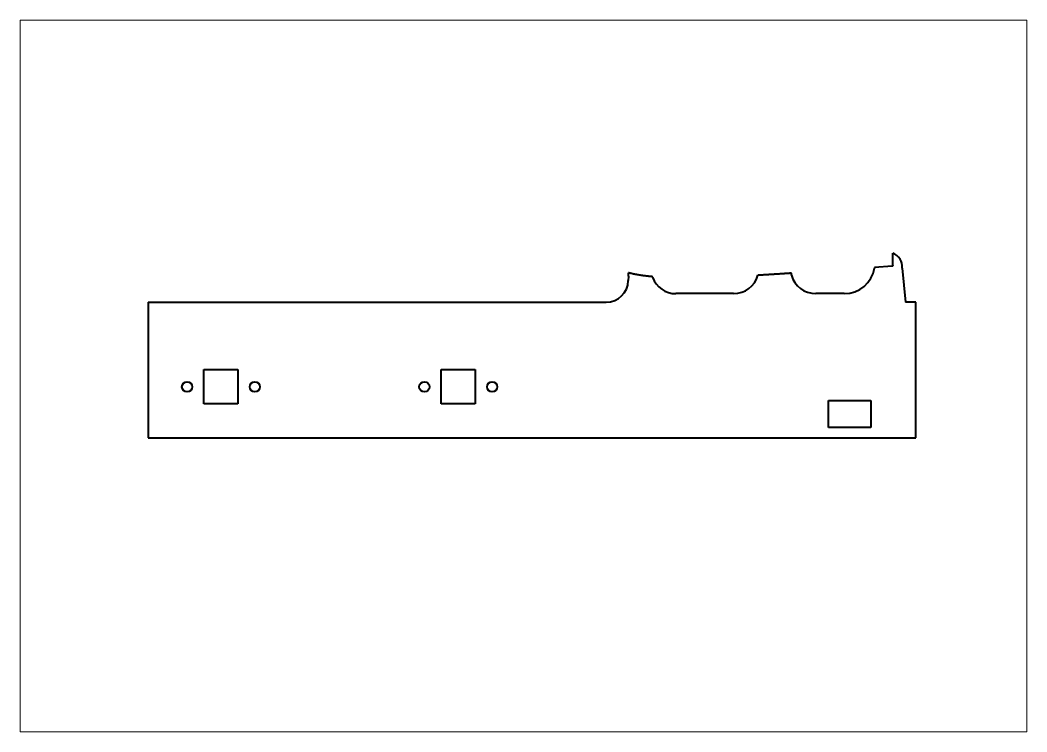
# Paper-space layout 'Sheet' of a CAD drawing. Header units: millimetres. Extents: x 0 to 594, y 0 to 420.
# The model-space entities are those that its viewports show. They can reach past a viewport. Long polylines and large blocks are cut down to what shows.
import ezdxf

# ---------------------------------------------------------------- set-up
doc = ezdxf.new("R2010")
doc.units = ezdxf.units.MM
doc.layers.add('Geometries', color=7, linetype='Continuous')

msp = doc.modelspace()

# ---------------------------------------------------------------- linework, layer by layer
at = {"layer": 'Geometries', "linetype": 'Continuous', "lineweight": 40}
for p, q in [((514.85, 275.19), (514.85, 282.41)), ((514.46, 274.79), (504.01, 274.05)), ((520.38, 273.72), (522.4, 253.59)), ((358.87, 268.62), (358.81, 266.27)), ((435.56, 269.44), (435.34, 269.43)), ((420.93, 258.59), (386.94, 258.59)), ((486.27, 258.59), (469.51, 258.59)), ((75.5, 253.59), (345.82, 253.59)), ((75.5, 253.59), (75.5, 173.59)), ((528.5, 253.59), (522.4, 253.59)), ((528.5, 173.59), (528.5, 253.59)), ((108.35, 193.64), (108.35, 213.74)), ((108.35, 213.74), (128.45, 213.74)), ((128.45, 213.74), (128.45, 193.64)), ((248.35, 213.74), (268.45, 213.74)), ((248.35, 193.64), (248.35, 213.74)), ((268.45, 213.74), (268.45, 193.64)), ((128.45, 193.64), (108.35, 193.64)), ((268.45, 193.64), (248.35, 193.64)), ((476.87, 179.59), (476.87, 195.59)), ((476.87, 195.59), (501.87, 195.59)), ((501.87, 195.59), (501.87, 179.59)), ((501.87, 179.59), (476.87, 179.59)), ((75.5, 173.59), (528.5, 173.59))]:
    msp.add_line(p, q, dxfattribs=at)
at = {"layer": 'Geometries', "linetype": 'Continuous', "lineweight": 40, "flags": 128}
for points in [[(514.85, 275.19), (514.85, 275.14), (514.84, 275.09), (514.82, 275.04), (514.8, 274.99), (514.77, 274.95), (514.73, 274.91), (514.7, 274.88), (514.66, 274.85), (514.61, 274.82), (514.56, 274.81), (514.51, 274.79), (514.46, 274.79)], [(373.24, 268.58), (372.87, 268.61), (372.51, 268.64), (372.16, 268.67), (371.81, 268.71), (371.59, 268.73), (371.38, 268.75), (371.17, 268.77), (370.96, 268.79), (370.75, 268.82), (370.56, 268.84), (370.37, 268.86), (370.18, 268.88), (369.98, 268.9), (369.78, 268.93), (369.58, 268.95), (369.25, 268.99), (368.93, 269.03), (368.62, 269.06), (368.27, 269.11), (367.93, 269.15), (367.6, 269.2), (367.27, 269.24), (366.96, 269.29), (366.65, 269.33), (366.51, 269.35), (366.38, 269.37), (366.25, 269.39), (366.12, 269.41), (365.99, 269.43), (365.87, 269.45), (365.74, 269.47), (365.61, 269.49), (365.47, 269.52), (365.32, 269.54), (365.16, 269.57), (365.02, 269.59), (364.88, 269.61), (364.75, 269.64), (364.63, 269.66), (364.5, 269.68), (364.38, 269.7), (364.26, 269.72), (364.22, 269.73), (364.17, 269.74), (364.12, 269.74), (364.08, 269.75), (364.03, 269.76), (363.8, 269.8), (363.57, 269.84), (363.35, 269.89), (363.13, 269.93), (362.9, 269.97), (362.67, 270.02), (362.62, 270.03), (362.57, 270.04), (362.52, 270.05), (362.47, 270.06), (362.42, 270.07), (362.36, 270.08), (362.31, 270.09), (362.08, 270.14), (361.85, 270.19), (361.63, 270.24), (361.58, 270.25), (361.53, 270.26), (361.5, 270.27), (361.46, 270.28), (361.42, 270.29), (361.36, 270.3), (361.3, 270.32), (361.24, 270.33), (361.16, 270.35), (361.08, 270.37), (361, 270.39), (360.91, 270.41), (360.81, 270.44), (360.68, 270.47), (360.57, 270.5), (360.46, 270.52), (360.36, 270.55), (360.25, 270.57), (360.16, 270.6), (360.06, 270.62), (359.91, 270.66), (359.75, 270.7), (359.57, 270.75), (359.4, 270.8), (359.23, 270.85), (359.06, 270.89), (358.9, 270.94)], [(455.05, 270.65), (454.65, 270.62), (454.23, 270.59), (453.82, 270.56), (453.4, 270.54), (452.98, 270.51), (452.55, 270.48), (452.12, 270.45), (451.68, 270.42), (451.25, 270.4), (450.81, 270.37), (450.43, 270.34), (450.37, 270.34), (450.31, 270.33), (450.24, 270.33), (450.18, 270.33), (450.12, 270.32), (449.85, 270.3), (449.59, 270.29), (449.32, 270.27), (449.07, 270.25), (448.81, 270.24), (448.54, 270.22), (448.28, 270.2), (448.02, 270.19), (447.77, 270.17), (447.51, 270.15), (447.27, 270.14), (447.04, 270.12), (446.81, 270.11), (446.58, 270.09), (446.36, 270.08), (446.14, 270.07), (445.94, 270.05), (445.75, 270.04), (445.55, 270.03), (445.49, 270.02), (445.42, 270.02), (445.36, 270.02), (445.29, 270.01), (445.22, 270.01), (445.15, 270), (445.09, 270), (444.8, 269.98), (444.5, 269.96), (444.21, 269.94), (443.88, 269.92), (443.55, 269.9), (443.22, 269.88), (442.89, 269.86), (442.55, 269.84), (442.21, 269.82), (441.86, 269.8), (441.51, 269.78), (441.16, 269.76), (440.81, 269.73), (440.74, 269.73), (440.67, 269.73), (440.6, 269.72), (440.53, 269.72), (440.46, 269.71), (440.39, 269.71), (440.31, 269.7), (440.24, 269.7), (439.97, 269.68), (439.71, 269.67), (439.46, 269.65), (439.2, 269.64), (438.95, 269.62), (438.7, 269.61), (438.45, 269.59), (438.2, 269.58), (437.96, 269.56), (437.73, 269.55), (437.5, 269.53), (437.27, 269.52), (437.05, 269.51), (436.83, 269.49), (436.61, 269.48), (436.39, 269.47), (436.18, 269.45), (435.97, 269.44), (435.76, 269.43), (435.56, 269.42)]]:
    msp.add_lwpolyline(points, dxfattribs=at)
at = {"layer": 'Geometries', "linetype": 'Continuous', "lineweight": 40}
for centre in [(98.5, 203.59), (138.5, 203.59), (238.5, 203.59), (278.5, 203.59)]:
    msp.add_circle(centre, 3.02, dxfattribs=at)
for centre, radius, start, end in [((512.21, 274.63), 8.22, 353.64121, 71.27188), ((486.27, 276.59), 18, 270, 350.76704), ((512.21, 274.63), 8.22, 184.0305, 186.48614), ((366.06, 269.69), 7.27, 170.06331, 188.43712), ((366.06, 269.69), 7.27, 348.80207, 351.21616), ((386.94, 273.19), 14.6, 199.6657, 270), ((420.93, 273.59), 15, 270, 343.91034), ((445.31, 270.01), 9.77, 183.34446, 183.48764), ((445.31, 270.01), 9.77, 357.35606, 3.71694), ((469.51, 273.59), 15, 195.56535, 270), ((345.82, 266.59), 13, 270, 358.58004)]:
    msp.add_arc(centre, radius, start, end, dxfattribs=at)

psp = doc.layouts.new('Sheet')

# ---------------------------------------------------------------- viewports
at = {"layer": '0'}
psp.add_viewport(center=(297, 210), size=(594, 420), view_center_point=(297, 210), view_height=420, dxfattribs=at)

doc.saveas('drawing.dxf')
